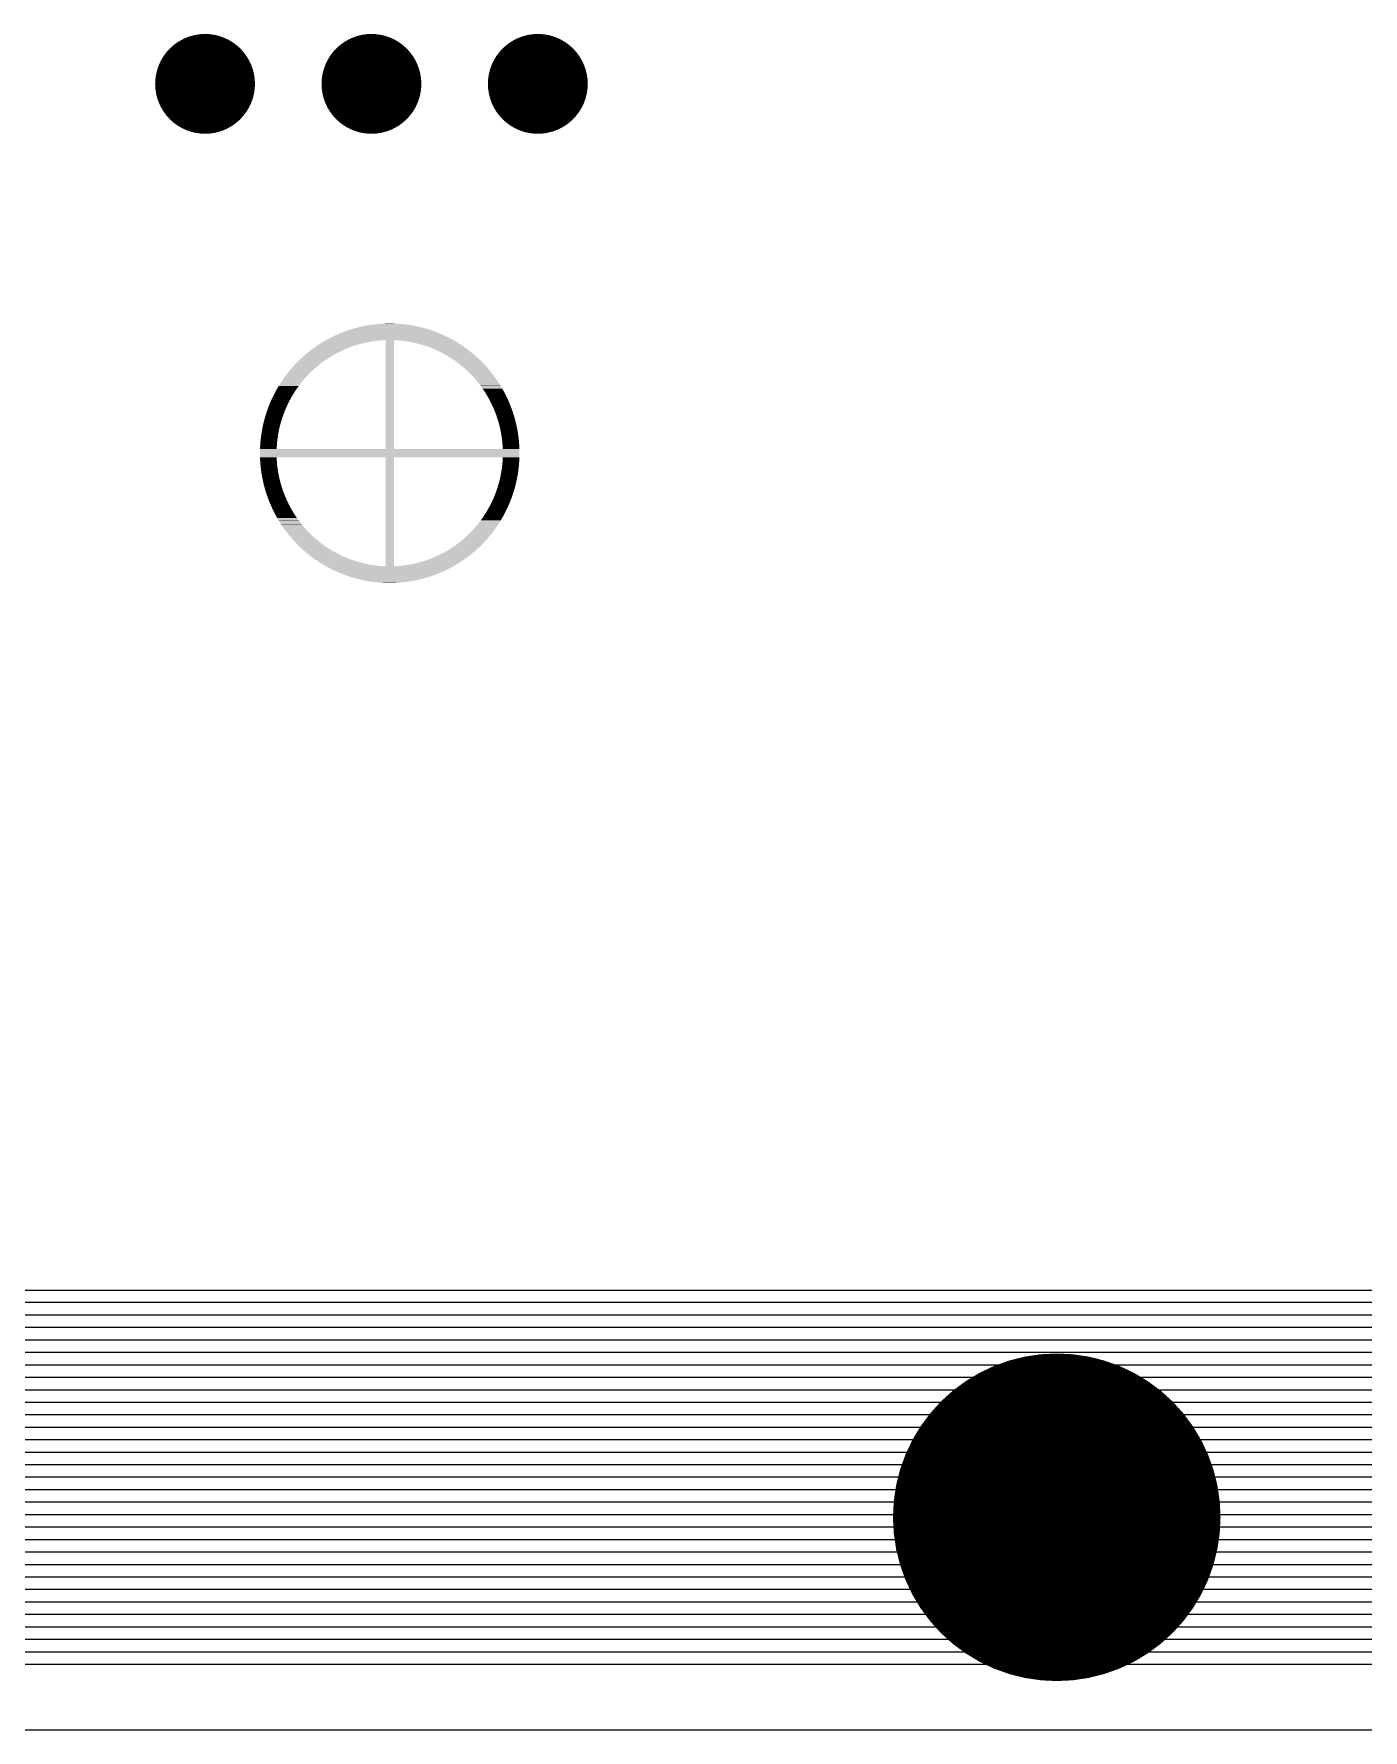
# Model space of a CAD drawing. Extents: x 295 to 953, y 10 to 290.
# Drawn here: x 588.18 to 608.47, y 96 to 121.9 of the extents above; entities that cross this region are included whole.
import ezdxf

# ---------------------------------------------------------------- set-up
doc = ezdxf.new("R2010")
doc.units = 0
doc.header["$LTSCALE"] = 5
doc.header["$MEASUREMENT"] = 0
doc.layers.get('0').update_dxf_attribs({"linetype": 'CONTINUOUS', "lineweight": 25})
doc.layers.add('DV-ABPB-A4_BOT', color=7, linetype='CONTINUOUS')

msp = doc.modelspace()

# ---------------------------------------------------------------- linework, layer by layer
at = {"color": 7}
for points, const_width in [([(591.177, 121.133, -1), (590.415, 121.133, -1)], 0.762), ([(593.717, 121.133, -1), (592.955, 121.133, -1)], 0.762), ([(596.257, 121.133, -1), (595.495, 121.133, -1)], 0.762), ([(605.048, 99.251, -1), (602.548, 99.251, -1)], 2.501)]:
    msp.add_lwpolyline(points, format="xyb", close=True, dxfattribs=dict(at, const_width=const_width))
for points in [[(594.471, 117.281), (594.419, 117.305), (592.759, 117.281), (592.811, 117.305)], [(594.419, 117.305), (594.413, 117.308), (592.811, 117.305), (592.817, 117.308)], [(594.413, 117.308), (594.36, 117.33), (592.817, 117.308), (592.869, 117.33)], [(594.36, 117.33), (594.355, 117.332), (592.869, 117.33), (592.875, 117.332)], [(594.355, 117.332), (594.301, 117.353), (592.875, 117.332), (592.929, 117.353)], [(594.301, 117.353), (594.296, 117.355), (592.929, 117.353), (592.935, 117.355)], [(594.296, 117.355), (594.241, 117.374), (592.935, 117.355), (592.988, 117.374)], [(594.241, 117.374), (594.236, 117.376), (592.988, 117.374), (592.994, 117.376)], [(594.236, 117.376), (594.181, 117.393), (592.994, 117.376), (593.049, 117.393)], [(594.181, 117.393), (594.175, 117.395), (593.049, 117.393), (593.055, 117.395)], [(594.175, 117.395), (594.12, 117.41), (593.055, 117.395), (593.11, 117.41)], [(594.12, 117.41), (594.114, 117.412), (593.11, 117.41), (593.116, 117.412)], [(594.114, 117.412), (594.058, 117.425), (593.116, 117.412), (593.172, 117.425)], [(594.058, 117.425), (594.053, 117.427), (593.172, 117.425), (593.178, 117.427)], [(594.053, 117.427), (593.996, 117.439), (593.178, 117.427), (593.234, 117.439)], [(593.996, 117.439), (593.99, 117.44), (593.234, 117.439), (593.24, 117.44)], [(593.99, 117.44), (593.933, 117.45), (593.24, 117.44), (593.296, 117.45)], [(593.933, 117.45), (593.928, 117.451), (593.296, 117.45), (593.303, 117.451)], [(593.928, 117.451), (593.871, 117.459), (593.303, 117.451), (593.359, 117.459)], [(593.871, 117.459), (593.865, 117.46), (593.359, 117.459), (593.366, 117.46)], [(593.865, 117.46), (593.807, 117.466), (593.366, 117.46), (593.422, 117.466)], [(593.807, 117.466), (593.802, 117.467), (593.422, 117.466), (593.429, 117.467)], [(593.802, 117.467), (593.744, 117.471), (593.429, 117.467), (593.485, 117.471)], [(593.744, 117.471), (593.739, 117.472), (593.485, 117.471), (593.493, 117.472)], [(593.739, 117.472), (593.68, 117.475), (593.493, 117.472), (593.549, 117.475)], [(593.68, 117.475), (593.675, 117.475), (593.549, 117.475), (593.56, 117.475)], [(593.675, 117.475), (593.612, 117.476), (593.56, 117.475), (593.612, 117.476)], [(592.832, 117.034), (592.849, 117.042), (592.368, 117.034), (592.378, 117.042)], [(592.849, 117.042), (592.885, 117.06), (592.378, 117.042), (592.401, 117.06)], [(592.885, 117.06), (592.933, 117.081), (592.401, 117.06), (592.429, 117.081)], [(592.933, 117.081), (592.939, 117.084), (592.429, 117.081), (592.432, 117.084)], [(592.939, 117.084), (592.994, 117.106), (592.432, 117.084), (592.463, 117.106)], [(592.994, 117.106), (593.027, 117.118), (592.463, 117.106), (592.48, 117.118)], [(593.027, 117.118), (593.05, 117.127), (592.48, 117.118), (592.492, 117.127)], [(593.05, 117.127), (593.106, 117.145), (592.492, 117.127), (592.519, 117.145)], [(593.106, 117.145), (593.137, 117.154), (592.519, 117.145), (592.533, 117.154)], [(593.137, 117.154), (593.163, 117.161), (592.533, 117.154), (592.545, 117.161)], [(593.163, 117.161), (593.22, 117.176), (592.545, 117.161), (592.568, 117.176)], [(593.22, 117.176), (593.274, 117.188), (592.568, 117.176), (592.586, 117.188)], [(593.274, 117.188), (593.278, 117.189), (592.586, 117.188), (592.588, 117.189)], [(593.278, 117.189), (593.336, 117.199), (592.588, 117.189), (592.606, 117.199)], [(593.336, 117.199), (593.395, 117.208), (592.606, 117.199), (592.62, 117.208)], [(593.395, 117.208), (593.454, 117.214), (592.62, 117.208), (592.632, 117.214)], [(593.454, 117.214), (593.513, 117.219), (592.632, 117.214), (592.639, 117.219)], [(593.513, 117.219), (593.535, 117.22), (592.639, 117.219), (592.641, 117.22)], [(593.535, 117.22), (593.552, 117.221), (592.641, 117.22), (592.642, 117.221)], [(594.588, 117.221), (594.584, 117.223), (592.642, 117.221), (592.646, 117.223)], [(594.584, 117.223), (594.533, 117.25), (592.646, 117.223), (592.697, 117.25)], [(594.533, 117.25), (594.528, 117.253), (592.697, 117.25), (592.702, 117.253)], [(594.528, 117.253), (594.476, 117.279), (592.702, 117.253), (592.753, 117.279)], [(594.476, 117.279), (594.471, 117.281), (592.753, 117.279), (592.759, 117.281)], [(593.679, 115.558), (593.679, 117.221), (593.552, 115.558), (593.552, 117.221)], [(594.593, 117.217), (594.588, 117.221), (593.738, 117.217), (593.679, 117.221)], [(594.602, 117.212), (594.593, 117.217), (593.797, 117.212), (593.738, 117.217)], [(594.614, 117.205), (594.602, 117.212), (593.855, 117.205), (593.797, 117.212)], [(594.63, 117.196), (594.614, 117.205), (593.914, 117.196), (593.855, 117.205)], [(594.639, 117.191), (594.63, 117.196), (593.939, 117.191), (593.914, 117.196)], [(594.649, 117.184), (594.639, 117.191), (593.972, 117.184), (593.939, 117.191)], [(594.67, 117.171), (594.649, 117.184), (594.03, 117.171), (593.972, 117.184)], [(594.692, 117.157), (594.67, 117.171), (594.082, 117.157), (594.03, 117.171)], [(594.694, 117.156), (594.692, 117.157), (594.087, 117.156), (594.082, 117.157)], [(594.72, 117.139), (594.694, 117.156), (594.144, 117.139), (594.087, 117.156)], [(594.745, 117.122), (594.72, 117.139), (594.194, 117.122), (594.144, 117.139)], [(594.748, 117.12), (594.745, 117.122), (594.2, 117.12), (594.194, 117.122)], [(594.777, 117.099), (594.748, 117.12), (594.255, 117.099), (594.2, 117.12)], [(594.797, 117.085), (594.777, 117.099), (594.288, 117.085), (594.255, 117.099)], [(594.808, 117.076), (594.797, 117.085), (594.31, 117.076), (594.288, 117.085)], [(594.841, 117.051), (594.808, 117.076), (594.364, 117.051), (594.31, 117.076)], [(594.847, 117.046), (594.841, 117.051), (594.373, 117.046), (594.364, 117.051)], [(594.873, 117.024), (594.847, 117.046), (594.417, 117.024), (594.373, 117.046)], [(592.444, 116.764), (592.459, 116.778), (592.094, 116.764), (592.106, 116.778)], [(592.459, 116.778), (592.488, 116.803), (592.106, 116.778), (592.128, 116.803)], [(592.488, 116.803), (592.515, 116.825), (592.128, 116.803), (592.147, 116.825)], [(592.515, 116.825), (592.534, 116.841), (592.147, 116.825), (592.162, 116.841)], [(592.534, 116.841), (592.573, 116.872), (592.162, 116.841), (592.191, 116.872)], [(592.573, 116.872), (592.58, 116.878), (592.191, 116.872), (592.197, 116.878)], [(592.58, 116.878), (592.629, 116.912), (592.197, 116.878), (592.231, 116.912)], [(592.629, 116.912), (592.635, 116.917), (592.231, 116.912), (592.236, 116.917)], [(592.635, 116.917), (592.678, 116.945), (592.236, 116.917), (592.266, 116.945)], [(592.678, 116.945), (592.702, 116.96), (592.266, 116.945), (592.282, 116.96)], [(592.702, 116.96), (592.728, 116.977), (592.282, 116.96), (592.301, 116.977)], [(592.728, 116.977), (592.772, 117.002), (592.301, 116.977), (592.329, 117.002)], [(592.772, 117.002), (592.779, 117.006), (592.329, 117.002), (592.334, 117.006)], [(592.779, 117.006), (592.832, 117.034), (592.334, 117.006), (592.368, 117.034)], [(594.896, 117.006), (594.873, 117.024), (594.451, 117.006), (594.417, 117.024)], [(594.907, 116.996), (594.896, 117.006), (594.469, 116.996), (594.451, 117.006)], [(594.942, 116.966), (594.907, 116.996), (594.52, 116.966), (594.469, 116.996)], [(594.944, 116.964), (594.942, 116.966), (594.522, 116.964), (594.52, 116.966)], [(594.976, 116.934), (594.944, 116.964), (594.57, 116.934), (594.522, 116.964)], [(594.99, 116.921), (594.976, 116.934), (594.589, 116.921), (594.57, 116.934)], [(595.011, 116.9), (594.99, 116.921), (594.618, 116.9), (594.589, 116.921)], [(595.035, 116.876), (595.011, 116.9), (594.651, 116.876), (594.618, 116.9)], [(595.045, 116.865), (595.035, 116.876), (594.666, 116.865), (594.651, 116.876)], [(595.079, 116.83), (595.045, 116.865), (594.71, 116.83), (594.666, 116.865)], [(595.08, 116.828), (595.079, 116.83), (594.712, 116.828), (594.71, 116.83)], [(595.114, 116.79), (595.08, 116.828), (594.758, 116.79), (594.712, 116.828)], [(595.121, 116.782), (595.114, 116.79), (594.766, 116.782), (594.758, 116.79)], [(595.147, 116.75), (595.121, 116.782), (594.801, 116.75), (594.766, 116.782)], [(592.209, 116.498), (592.226, 116.521), (591.907, 116.498), (591.92, 116.521)], [(592.226, 116.521), (592.244, 116.546), (591.92, 116.521), (591.936, 116.546)], [(592.244, 116.546), (592.267, 116.574), (591.936, 116.546), (591.954, 116.574)], [(592.267, 116.574), (592.281, 116.592), (591.954, 116.574), (591.966, 116.592)], [(592.281, 116.592), (592.311, 116.627), (591.966, 116.592), (591.989, 116.627)], [(592.311, 116.627), (592.32, 116.637), (591.989, 116.627), (591.997, 116.637)], [(592.32, 116.637), (592.358, 116.678), (591.997, 116.637), (592.027, 116.678)], [(592.358, 116.678), (592.36, 116.681), (592.027, 116.678), (592.028, 116.681)], [(592.36, 116.681), (592.401, 116.723), (592.028, 116.681), (592.061, 116.723)], [(592.401, 116.723), (592.407, 116.729), (592.061, 116.723), (592.065, 116.729)], [(592.407, 116.729), (592.444, 116.764), (592.065, 116.729), (592.094, 116.764)], [(595.161, 116.733), (595.147, 116.75), (594.818, 116.733), (594.801, 116.75)], [(595.18, 116.708), (595.161, 116.733), (594.844, 116.708), (594.818, 116.733)], [(595.2, 116.683), (595.18, 116.708), (594.868, 116.683), (594.844, 116.708)], [(595.213, 116.666), (595.2, 116.683), (594.885, 116.666), (594.868, 116.683)], [(595.237, 116.632), (595.213, 116.666), (594.915, 116.632), (594.885, 116.666)], [(595.244, 116.621), (595.237, 116.632), (594.924, 116.621), (594.915, 116.632)], [(595.273, 116.579), (595.244, 116.621), (594.959, 116.579), (594.924, 116.621)], [(595.275, 116.576), (595.273, 116.579), (594.962, 116.576), (594.959, 116.579)], [(595.305, 116.529), (595.275, 116.576), (594.998, 116.529), (594.962, 116.576)], [(595.307, 116.526), (595.305, 116.529), (595, 116.526), (594.998, 116.529)], [(595.333, 116.481), (595.307, 116.526), (595.033, 116.481), (595, 116.526)], [(592.059, 116.243), (592.085, 116.296), (591.781, 116.243), (591.803, 116.296)], [(592.085, 116.296), (592.114, 116.348), (591.803, 116.296), (591.827, 116.348)], [(592.114, 116.348), (592.117, 116.353), (591.827, 116.348), (591.83, 116.353)], [(592.117, 116.353), (592.144, 116.399), (591.83, 116.353), (591.853, 116.399)], [(592.144, 116.399), (592.151, 116.41), (591.853, 116.399), (591.858, 116.41)], [(592.151, 116.41), (592.176, 116.449), (591.858, 116.41), (591.879, 116.449)], [(592.176, 116.449), (592.187, 116.466), (591.879, 116.449), (591.888, 116.466)], [(592.187, 116.466), (592.209, 116.498), (591.888, 116.466), (591.907, 116.498)], [(595.339, 116.471), (595.333, 116.481), (595.039, 116.471), (595.033, 116.481)], [(595.36, 116.432), (595.339, 116.471), (595.066, 116.432), (595.039, 116.471)], [(595.369, 116.415), (595.36, 116.432), (595.076, 116.415), (595.066, 116.432)], [(595.386, 116.382), (595.369, 116.415), (595.097, 116.382), (595.076, 116.415)], [(595.398, 116.359), (595.386, 116.382), (595.11, 116.359), (595.097, 116.382)], [(595.411, 116.33), (595.398, 116.359), (595.127, 116.33), (595.11, 116.359)], [(595.425, 116.301), (595.411, 116.33), (595.142, 116.301), (595.127, 116.33)], [(595.435, 116.278), (595.425, 116.301), (595.154, 116.278), (595.142, 116.301)], [(595.449, 116.243), (595.435, 116.278), (595.171, 116.243), (595.154, 116.278)], [(591.963, 115.997), (591.971, 116.023), (591.699, 115.997), (591.706, 116.023)], [(591.971, 116.023), (591.982, 116.058), (591.706, 116.023), (591.716, 116.058)], [(591.982, 116.058), (591.99, 116.079), (591.716, 116.058), (591.722, 116.079)], [(591.99, 116.079), (592.005, 116.118), (591.722, 116.079), (591.735, 116.118)], [(592.005, 116.118), (592.011, 116.135), (591.735, 116.118), (591.74, 116.135)], [(592.011, 116.135), (592.029, 116.178), (591.74, 116.135), (591.756, 116.178)], [(592.029, 116.178), (592.034, 116.189), (591.756, 116.178), (591.76, 116.189)], [(592.034, 116.189), (592.056, 116.237), (591.76, 116.189), (591.778, 116.237)], [(592.056, 116.237), (592.059, 116.243), (591.778, 116.237), (591.781, 116.243)], [(595.457, 116.225), (595.449, 116.243), (595.18, 116.225), (595.171, 116.243)], [(595.472, 116.184), (595.457, 116.225), (595.199, 116.184), (595.18, 116.225)], [(595.477, 116.17), (595.472, 116.184), (595.204, 116.17), (595.199, 116.184)], [(595.494, 116.124), (595.477, 116.17), (595.223, 116.124), (595.204, 116.17)], [(595.496, 116.116), (595.494, 116.124), (595.227, 116.116), (595.223, 116.124)], [(595.513, 116.063), (595.496, 116.116), (595.246, 116.063), (595.227, 116.116)], [(595.514, 116.06), (595.513, 116.063), (595.247, 116.06), (595.246, 116.063)], [(595.53, 116.004), (595.514, 116.06), (595.265, 116.004), (595.247, 116.06)], [(595.53, 116.002), (595.53, 116.004), (595.266, 116.002), (595.265, 116.004)], [(595.544, 115.947), (595.53, 116.002), (595.282, 115.947), (595.266, 116.002)], [(591.905, 115.735), (591.907, 115.748), (591.649, 115.735), (591.65, 115.748)], [(591.907, 115.748), (591.914, 115.793), (591.65, 115.748), (591.657, 115.793)], [(591.914, 115.793), (591.917, 115.81), (591.657, 115.793), (591.659, 115.81)], [(591.917, 115.81), (591.925, 115.852), (591.659, 115.81), (591.667, 115.852)], [(591.925, 115.852), (591.93, 115.873), (591.667, 115.852), (591.67, 115.873)], [(591.93, 115.873), (591.938, 115.909), (591.67, 115.873), (591.678, 115.909)], [(591.938, 115.909), (591.945, 115.935), (591.678, 115.909), (591.683, 115.935)], [(591.945, 115.935), (591.954, 115.967), (591.683, 115.935), (591.691, 115.967)], [(591.954, 115.967), (591.963, 115.997), (591.691, 115.967), (591.699, 115.997)], [(595.545, 115.941), (595.544, 115.947), (595.283, 115.941), (595.282, 115.947)], [(595.556, 115.889), (595.545, 115.941), (595.297, 115.889), (595.283, 115.941)], [(595.559, 115.879), (595.556, 115.889), (595.299, 115.879), (595.297, 115.889)], [(595.567, 115.831), (595.559, 115.879), (595.309, 115.831), (595.299, 115.879)], [(595.57, 115.816), (595.567, 115.831), (595.312, 115.816), (595.309, 115.831)], [(595.576, 115.773), (595.57, 115.816), (595.32, 115.773), (595.312, 115.816)], [(595.579, 115.754), (595.576, 115.773), (595.322, 115.754), (595.32, 115.773)], [(595.584, 115.714), (595.579, 115.754), (595.328, 115.714), (595.322, 115.754)], [(595.596, 115.495), (595.595, 115.558), (591.634, 115.495), (591.635, 115.558)], [(595.595, 115.431), (595.596, 115.495), (591.635, 115.431), (591.634, 115.495)], [(591.889, 115.558), (591.892, 115.617), (591.635, 115.558), (591.638, 115.617)], [(591.893, 115.621), (591.897, 115.676), (591.638, 115.621), (591.642, 115.676)], [(591.892, 115.617), (591.893, 115.621), (591.638, 115.617), (591.638, 115.621)], [(591.897, 115.676), (591.898, 115.685), (591.642, 115.676), (591.643, 115.685)], [(591.898, 115.685), (591.905, 115.735), (591.643, 115.685), (591.649, 115.735)], [(595.587, 115.691), (595.584, 115.714), (595.331, 115.691), (595.328, 115.714)], [(595.589, 115.656), (595.587, 115.691), (595.335, 115.656), (595.331, 115.691)], [(595.592, 115.627), (595.589, 115.656), (595.337, 115.627), (595.335, 115.656)], [(595.593, 115.597), (595.592, 115.627), (595.339, 115.597), (595.337, 115.627)], [(595.595, 115.564), (595.593, 115.597), (595.341, 115.564), (595.339, 115.597)], [(595.595, 115.558), (595.595, 115.564), (595.341, 115.558), (595.341, 115.564)], [(591.889, 115.425), (591.889, 115.431), (591.635, 115.425), (591.635, 115.431)], [(591.891, 115.392), (591.889, 115.425), (591.637, 115.392), (591.635, 115.425)], [(591.893, 115.362), (591.891, 115.392), (591.638, 115.362), (591.637, 115.392)], [(591.895, 115.333), (591.893, 115.362), (591.641, 115.333), (591.638, 115.362)], [(591.899, 115.298), (591.895, 115.333), (591.644, 115.298), (591.641, 115.333)], [(591.902, 115.275), (591.899, 115.298), (591.646, 115.275), (591.644, 115.298)], [(591.908, 115.235), (591.902, 115.275), (591.651, 115.235), (591.646, 115.275)], [(591.91, 115.216), (591.908, 115.235), (591.654, 115.216), (591.651, 115.235)], [(593.679, 113.768), (593.679, 115.431), (593.552, 113.768), (593.552, 115.431)], [(595.573, 115.196), (595.58, 115.241), (595.316, 115.196), (595.323, 115.241)], [(595.58, 115.241), (595.581, 115.254), (595.323, 115.241), (595.325, 115.254)], [(595.581, 115.254), (595.587, 115.304), (595.325, 115.254), (595.332, 115.304)], [(595.587, 115.304), (595.588, 115.313), (595.332, 115.304), (595.333, 115.313)], [(595.588, 115.313), (595.592, 115.368), (595.333, 115.313), (595.338, 115.368)], [(595.592, 115.372), (595.595, 115.431), (595.338, 115.372), (595.341, 115.431)], [(595.592, 115.368), (595.592, 115.372), (595.338, 115.368), (595.338, 115.372)], [(591.918, 115.173), (591.91, 115.216), (591.66, 115.173), (591.654, 115.216)], [(591.921, 115.158), (591.918, 115.173), (591.663, 115.158), (591.66, 115.173)], [(591.931, 115.11), (591.921, 115.158), (591.671, 115.11), (591.663, 115.158)], [(591.934, 115.1), (591.931, 115.11), (591.674, 115.1), (591.671, 115.11)], [(591.947, 115.048), (591.934, 115.1), (591.685, 115.048), (591.674, 115.1)], [(591.948, 115.042), (591.947, 115.048), (591.686, 115.042), (591.685, 115.048)], [(591.964, 114.987), (591.948, 115.042), (591.7, 114.987), (591.686, 115.042)], [(591.965, 114.985), (591.964, 114.987), (591.7, 114.985), (591.7, 114.987)], [(591.983, 114.929), (591.965, 114.985), (591.716, 114.929), (591.7, 114.985)], [(595.515, 114.931), (595.524, 114.966), (595.248, 114.931), (595.259, 114.966)], [(595.524, 114.966), (595.532, 114.992), (595.259, 114.966), (595.267, 114.992)], [(595.532, 114.992), (595.539, 115.022), (595.267, 114.992), (595.276, 115.022)], [(595.539, 115.022), (595.547, 115.054), (595.276, 115.022), (595.285, 115.054)], [(595.547, 115.054), (595.552, 115.08), (595.285, 115.054), (595.292, 115.08)], [(595.552, 115.08), (595.56, 115.116), (595.292, 115.08), (595.3, 115.116)], [(595.56, 115.116), (595.564, 115.137), (595.3, 115.116), (595.305, 115.137)], [(595.564, 115.137), (595.571, 115.179), (595.305, 115.137), (595.313, 115.179)], [(595.571, 115.179), (595.573, 115.196), (595.313, 115.179), (595.316, 115.196)], [(591.984, 114.926), (591.983, 114.929), (591.717, 114.926), (591.716, 114.929)], [(592.003, 114.873), (591.984, 114.926), (591.734, 114.873), (591.717, 114.926)], [(592.007, 114.865), (592.003, 114.873), (591.736, 114.865), (591.734, 114.873)], [(592.026, 114.819), (592.007, 114.865), (591.753, 114.819), (591.736, 114.865)], [(592.032, 114.805), (592.026, 114.819), (591.758, 114.805), (591.753, 114.819)], [(592.05, 114.764), (592.032, 114.805), (591.773, 114.764), (591.758, 114.805)], [(592.059, 114.746), (592.05, 114.764), (591.781, 114.746), (591.773, 114.764)], [(592.076, 114.711), (592.059, 114.746), (591.796, 114.711), (591.781, 114.746)], [(592.088, 114.688), (592.076, 114.711), (591.806, 114.688), (591.796, 114.711)], [(595.427, 114.693), (595.449, 114.746), (595.145, 114.693), (595.172, 114.746)], [(595.449, 114.746), (595.452, 114.752), (595.172, 114.746), (595.174, 114.752)], [(595.452, 114.752), (595.47, 114.8), (595.174, 114.752), (595.196, 114.8)], [(595.47, 114.8), (595.475, 114.811), (595.196, 114.8), (595.201, 114.811)], [(595.475, 114.811), (595.49, 114.854), (595.201, 114.811), (595.219, 114.854)], [(595.49, 114.854), (595.495, 114.871), (595.219, 114.854), (595.225, 114.871)], [(595.495, 114.871), (595.508, 114.91), (595.225, 114.871), (595.24, 114.91)], [(595.508, 114.91), (595.515, 114.931), (595.24, 114.91), (595.248, 114.931)], [(592.103, 114.659), (592.088, 114.688), (591.819, 114.659), (591.806, 114.688)], [(592.12, 114.63), (592.103, 114.659), (591.832, 114.63), (591.819, 114.659)], [(592.133, 114.607), (592.12, 114.63), (591.844, 114.607), (591.832, 114.63)], [(592.154, 114.574), (592.133, 114.607), (591.861, 114.574), (591.844, 114.607)], [(592.164, 114.557), (592.154, 114.574), (591.87, 114.557), (591.861, 114.574)], [(592.191, 114.518), (592.164, 114.557), (591.891, 114.518), (591.87, 114.557)], [(592.197, 114.508), (592.191, 114.518), (591.897, 114.508), (591.891, 114.518)], [(592.23, 114.463), (592.197, 114.508), (591.923, 114.463), (591.897, 114.508)], [(592.232, 114.46), (592.23, 114.463), (591.925, 114.46), (591.923, 114.463)], [(592.268, 114.413), (592.232, 114.46), (591.955, 114.413), (591.925, 114.46)], [(595.294, 114.443), (595.31, 114.468), (594.986, 114.443), (595.004, 114.468)], [(595.31, 114.468), (595.323, 114.491), (595.004, 114.468), (595.021, 114.491)], [(595.323, 114.491), (595.342, 114.523), (595.021, 114.491), (595.043, 114.523)], [(595.342, 114.523), (595.351, 114.54), (595.043, 114.523), (595.054, 114.54)], [(595.351, 114.54), (595.372, 114.579), (595.054, 114.54), (595.079, 114.579)], [(595.372, 114.579), (595.377, 114.59), (595.079, 114.579), (595.086, 114.59)], [(595.377, 114.59), (595.4, 114.636), (595.086, 114.59), (595.113, 114.636)], [(595.4, 114.636), (595.403, 114.641), (595.113, 114.636), (595.117, 114.641)], [(595.403, 114.641), (595.427, 114.693), (595.117, 114.641), (595.145, 114.693)], [(592.271, 114.41), (592.268, 114.413), (591.957, 114.41), (591.955, 114.413)], [(592.306, 114.368), (592.271, 114.41), (591.986, 114.368), (591.957, 114.41)], [(592.316, 114.357), (592.306, 114.368), (591.993, 114.357), (591.986, 114.368)], [(592.346, 114.323), (592.316, 114.357), (592.017, 114.323), (591.993, 114.357)], [(592.362, 114.306), (592.346, 114.323), (592.03, 114.306), (592.017, 114.323)], [(592.386, 114.281), (592.362, 114.306), (592.05, 114.281), (592.03, 114.306)], [(592.412, 114.256), (592.386, 114.281), (592.069, 114.256), (592.05, 114.281)], [(592.429, 114.239), (592.412, 114.256), (592.083, 114.239), (592.069, 114.256)], [(592.464, 114.207), (592.429, 114.239), (592.109, 114.207), (592.083, 114.239)], [(592.473, 114.199), (592.464, 114.207), (592.116, 114.199), (592.109, 114.207)], [(592.518, 114.161), (592.473, 114.199), (592.15, 114.161), (592.116, 114.199)], [(595.102, 114.186), (595.124, 114.211), (594.742, 114.186), (594.771, 114.211)], [(595.124, 114.211), (595.136, 114.225), (594.771, 114.211), (594.786, 114.225)], [(595.136, 114.225), (595.165, 114.26), (594.786, 114.225), (594.823, 114.26)], [(595.165, 114.26), (595.169, 114.266), (594.823, 114.26), (594.829, 114.266)], [(595.169, 114.266), (595.202, 114.308), (594.829, 114.266), (594.87, 114.308)], [(595.202, 114.308), (595.204, 114.311), (594.87, 114.308), (594.872, 114.311)], [(595.204, 114.311), (595.233, 114.352), (594.872, 114.311), (594.91, 114.352)], [(595.233, 114.352), (595.241, 114.362), (594.91, 114.352), (594.919, 114.362)], [(595.241, 114.362), (595.264, 114.397), (594.919, 114.362), (594.949, 114.397)], [(595.264, 114.397), (595.276, 114.415), (594.949, 114.397), (594.963, 114.415)], [(595.276, 114.415), (595.294, 114.443), (594.963, 114.415), (594.986, 114.443)], [(592.52, 114.159), (592.518, 114.161), (592.152, 114.159), (592.15, 114.161)], [(592.564, 114.124), (592.52, 114.159), (592.185, 114.124), (592.152, 114.159)], [(592.579, 114.113), (592.564, 114.124), (592.195, 114.113), (592.185, 114.124)], [(592.612, 114.089), (592.579, 114.113), (592.219, 114.089), (592.195, 114.113)], [(592.641, 114.068), (592.612, 114.089), (592.24, 114.068), (592.219, 114.089)], [(592.66, 114.055), (592.641, 114.068), (592.254, 114.055), (592.24, 114.068)], [(592.708, 114.025), (592.66, 114.055), (592.286, 114.025), (592.254, 114.055)], [(592.71, 114.023), (592.708, 114.025), (592.288, 114.023), (592.286, 114.025)], [(592.761, 113.993), (592.71, 114.023), (592.323, 113.993), (592.288, 114.023)], [(592.78, 113.983), (592.761, 113.993), (592.334, 113.983), (592.323, 113.993)], [(592.813, 113.965), (592.78, 113.983), (592.357, 113.965), (592.334, 113.983)], [(592.857, 113.943), (592.813, 113.965), (592.383, 113.943), (592.357, 113.965)], [(592.866, 113.938), (592.857, 113.943), (592.389, 113.938), (592.383, 113.943)], [(592.92, 113.913), (592.866, 113.938), (592.422, 113.913), (592.389, 113.938)], [(594.801, 113.908), (594.829, 113.929), (594.297, 113.908), (594.345, 113.929)], [(594.829, 113.929), (594.852, 113.947), (594.345, 113.929), (594.381, 113.947)], [(594.852, 113.947), (594.862, 113.955), (594.381, 113.947), (594.398, 113.955)], [(594.862, 113.955), (594.896, 113.983), (594.398, 113.955), (594.451, 113.983)], [(594.896, 113.983), (594.901, 113.987), (594.451, 113.983), (594.458, 113.987)], [(594.901, 113.987), (594.929, 114.012), (594.458, 113.987), (594.502, 114.012)], [(594.929, 114.012), (594.948, 114.029), (594.502, 114.012), (594.529, 114.029)], [(594.948, 114.029), (594.964, 114.044), (594.529, 114.029), (594.552, 114.044)], [(594.964, 114.044), (594.994, 114.072), (594.552, 114.044), (594.595, 114.072)], [(594.994, 114.072), (594.999, 114.077), (594.595, 114.072), (594.602, 114.077)], [(594.999, 114.077), (595.033, 114.111), (594.602, 114.077), (594.65, 114.111)], [(595.033, 114.111), (595.039, 114.117), (594.65, 114.111), (594.657, 114.117)], [(595.039, 114.117), (595.068, 114.148), (594.657, 114.117), (594.696, 114.148)], [(595.068, 114.148), (595.083, 114.164), (594.696, 114.148), (594.716, 114.164)], [(595.083, 114.164), (595.102, 114.186), (594.716, 114.164), (594.742, 114.186)], [(592.942, 113.904), (592.92, 113.913), (592.433, 113.904), (592.422, 113.913)], [(592.975, 113.89), (592.942, 113.904), (592.453, 113.89), (592.433, 113.904)], [(593.03, 113.869), (592.975, 113.89), (592.482, 113.869), (592.453, 113.89)], [(593.037, 113.867), (593.03, 113.869), (592.485, 113.867), (592.482, 113.869)], [(593.086, 113.85), (593.037, 113.867), (592.51, 113.85), (592.485, 113.867)], [(593.143, 113.833), (593.086, 113.85), (592.536, 113.833), (592.51, 113.85)], [(593.148, 113.832), (593.143, 113.833), (592.538, 113.832), (592.536, 113.833)], [(593.2, 113.818), (593.148, 113.832), (592.56, 113.818), (592.538, 113.832)], [(593.258, 113.805), (593.2, 113.818), (592.581, 113.805), (592.56, 113.818)], [(593.291, 113.798), (593.258, 113.805), (592.591, 113.798), (592.581, 113.805)], [(593.316, 113.793), (593.291, 113.798), (592.6, 113.793), (592.591, 113.798)], [(593.375, 113.784), (593.316, 113.793), (592.616, 113.784), (592.6, 113.793)], [(593.433, 113.777), (593.375, 113.784), (592.628, 113.777), (592.616, 113.784)], [(593.492, 113.772), (593.433, 113.777), (592.637, 113.772), (592.628, 113.777)], [(593.552, 113.768), (593.492, 113.772), (592.643, 113.768), (592.637, 113.772)], [(594.584, 113.766), (594.588, 113.768), (592.646, 113.766), (592.643, 113.768)], [(594.533, 113.739), (594.584, 113.766), (592.697, 113.739), (592.646, 113.766)], [(594.528, 113.736), (594.533, 113.739), (592.702, 113.736), (592.697, 113.739)], [(594.477, 113.71), (594.528, 113.736), (592.754, 113.71), (592.702, 113.736)], [(594.471, 113.708), (594.477, 113.71), (592.759, 113.708), (592.754, 113.71)], [(594.419, 113.684), (594.471, 113.708), (592.811, 113.684), (592.759, 113.708)], [(594.413, 113.681), (594.419, 113.684), (592.817, 113.681), (592.811, 113.684)], [(594.361, 113.659), (594.413, 113.681), (592.87, 113.659), (592.817, 113.681)], [(594.588, 113.768), (594.589, 113.769), (593.679, 113.768), (593.695, 113.769)], [(594.589, 113.769), (594.591, 113.77), (593.695, 113.769), (593.717, 113.77)], [(594.591, 113.77), (594.599, 113.775), (593.717, 113.77), (593.776, 113.775)], [(594.599, 113.775), (594.61, 113.781), (593.776, 113.775), (593.835, 113.781)], [(594.61, 113.781), (594.624, 113.79), (593.835, 113.781), (593.894, 113.79)], [(594.624, 113.79), (594.642, 113.8), (593.894, 113.79), (593.952, 113.8)], [(594.642, 113.8), (594.644, 113.801), (593.952, 113.8), (593.956, 113.801)], [(594.644, 113.801), (594.662, 113.813), (593.956, 113.801), (594.01, 113.813)], [(594.662, 113.813), (594.685, 113.828), (594.01, 113.813), (594.067, 113.828)], [(594.685, 113.828), (594.697, 113.835), (594.067, 113.828), (594.093, 113.835)], [(594.697, 113.835), (594.711, 113.844), (594.093, 113.835), (594.124, 113.844)], [(594.711, 113.844), (594.738, 113.862), (594.124, 113.844), (594.18, 113.862)], [(594.738, 113.862), (594.75, 113.871), (594.18, 113.862), (594.203, 113.871)], [(594.75, 113.871), (594.767, 113.883), (594.203, 113.871), (594.236, 113.883)], [(594.767, 113.883), (594.798, 113.905), (594.236, 113.883), (594.291, 113.905)], [(594.798, 113.905), (594.801, 113.908), (594.291, 113.905), (594.297, 113.908)], [(594.355, 113.657), (594.361, 113.659), (592.875, 113.657), (592.87, 113.659)], [(594.301, 113.636), (594.355, 113.657), (592.929, 113.636), (592.875, 113.657)], [(594.296, 113.634), (594.301, 113.636), (592.934, 113.634), (592.929, 113.636)], [(594.242, 113.615), (594.296, 113.634), (592.989, 113.615), (592.934, 113.634)], [(594.236, 113.613), (594.242, 113.615), (592.994, 113.613), (592.989, 113.615)], [(594.181, 113.596), (594.236, 113.613), (593.049, 113.596), (592.994, 113.613)], [(594.175, 113.594), (594.181, 113.596), (593.055, 113.594), (593.049, 113.596)], [(594.12, 113.579), (594.175, 113.594), (593.11, 113.579), (593.055, 113.594)], [(594.114, 113.577), (594.12, 113.579), (593.116, 113.577), (593.11, 113.579)], [(594.058, 113.564), (594.114, 113.577), (593.172, 113.564), (593.116, 113.577)], [(594.052, 113.562), (594.058, 113.564), (593.178, 113.562), (593.172, 113.564)], [(593.996, 113.55), (594.052, 113.562), (593.234, 113.55), (593.178, 113.562)], [(593.99, 113.549), (593.996, 113.55), (593.24, 113.549), (593.234, 113.55)], [(593.934, 113.539), (593.99, 113.549), (593.297, 113.539), (593.24, 113.549)], [(593.927, 113.538), (593.934, 113.539), (593.302, 113.538), (593.297, 113.539)], [(593.871, 113.53), (593.927, 113.538), (593.36, 113.53), (593.302, 113.538)], [(593.864, 113.529), (593.871, 113.53), (593.365, 113.529), (593.36, 113.53)], [(593.808, 113.523), (593.864, 113.529), (593.423, 113.523), (593.365, 113.529)], [(593.801, 113.522), (593.808, 113.523), (593.428, 113.522), (593.423, 113.523)], [(593.745, 113.518), (593.801, 113.522), (593.486, 113.518), (593.428, 113.522)], [(593.737, 113.517), (593.745, 113.518), (593.491, 113.517), (593.486, 113.518)], [(593.681, 113.514), (593.737, 113.517), (593.55, 113.514), (593.491, 113.517)], [(593.67, 113.514), (593.681, 113.514), (593.555, 113.514), (593.55, 113.514)], [(593.618, 113.513), (593.67, 113.514), (593.618, 113.513), (593.555, 113.514)]]:
    msp.add_solid(points, dxfattribs=at)
at = {"layer": 'DV-ABPB-A4_BOT', "color": 7}
for p, q in [((502.16, 102.718), (832.731, 102.718)), ((872.482, 102.337), (501.517, 102.337)), ((872.291, 102.528), (501.708, 102.528)), ((872.601, 102.147), (501.398, 102.147)), ((872.736, 101.766), (501.263, 101.766)), ((872.68, 101.956), (501.319, 101.956)), ((872.736, 101.575), (501.263, 101.575)), ((872.736, 101.385), (501.263, 101.385)), ((872.736, 101.194), (501.263, 101.194)), ((872.736, 101.004), (501.263, 101.004)), ((872.736, 100.813), (501.263, 100.813)), ((872.736, 100.623), (501.263, 100.623)), ((872.736, 100.432), (501.263, 100.432)), ((872.736, 100.242), (501.263, 100.242)), ((872.736, 100.051), (501.263, 100.051)), ((872.736, 99.861), (501.263, 99.861)), ((872.736, 99.67), (501.263, 99.67)), ((872.736, 99.48), (501.263, 99.48)), ((872.736, 99.289), (501.263, 99.289)), ((872.736, 99.099), (501.263, 99.099)), ((872.736, 98.908), (501.263, 98.908)), ((872.736, 98.718), (501.263, 98.718)), ((872.736, 98.527), (501.263, 98.527)), ((872.736, 98.337), (501.263, 98.337)), ((872.736, 98.146), (501.263, 98.146)), ((872.736, 97.956), (501.263, 97.956)), ((872.68, 97.765), (501.319, 97.765)), ((872.601, 97.575), (501.398, 97.575)), ((872.482, 97.384), (501.517, 97.384)), ((872.291, 97.194), (501.708, 97.194)), ((871.839, 97.003), (502.16, 97.003)), ((851.781, 97.003), (502.16, 97.003)), ((872.616, 96.003), (502.477, 96.003))]:
    msp.add_line(p, q, dxfattribs=at)

doc.saveas('drawing.dxf')
